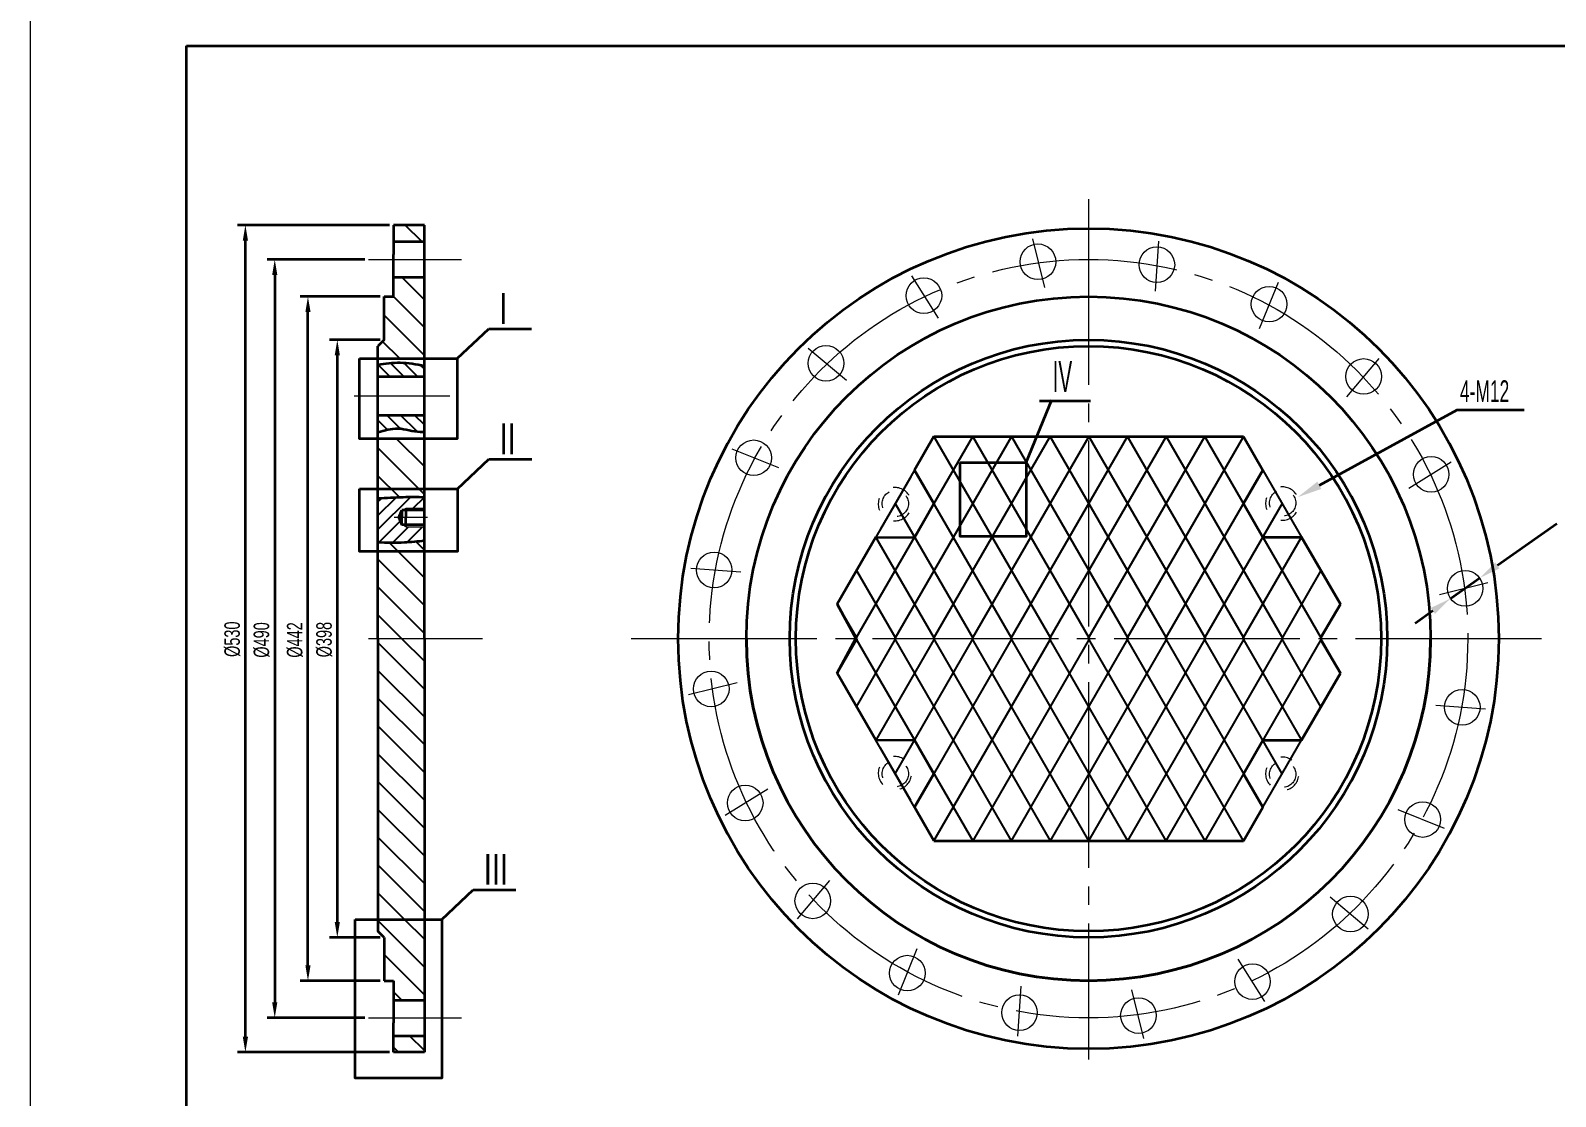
# Model space of a CAD drawing. Header units: millimetres. Extents: x 972 to 2699, y 36 to 635.
# Drawn here: x 1858 to 2104.2, y 163.4 to 335.6 of the extents above; entities that cross this region are included whole.
import ezdxf

# ---------------------------------------------------------------- set-up
doc = ezdxf.new("R2010")
doc.units = ezdxf.units.MM
doc.header["$PDMODE"] = 66
doc.header["$PDSIZE"] = -5
for name, pattern in [('EB_DASH', [6, 3, -3]), ('EB_DASHDOT', [39, 30, -3, 3, -3]), ('EB_DASHDOTDOT', [45, 30, -3, 3, -3, 3, -3])]:
    doc.linetypes.add(name, pattern=pattern)
doc.layers.get('DEFPOINTS').update_dxf_attribs({"color": 2, "lineweight": 0})
for name, color, linetype, lineweight in [('2', 1, 'Continuous', 35), ('6', 6, 'EB_DASHDOTDOT', 0), ('CAXA0', 7, 'Continuous', 70), ('CW', 1, 'Continuous', 0), ('JD$0$主体层', 1, 'Continuous', 35), ('X', 2, 'Continuous', 0), ('XX', 2, 'EB_DASH', 0), ('ZX', 2, 'EB_DASHDOT', 0), ('中心线层', 2, 'EB_DASHDOT', 0), ('主体层', 1, 'Continuous', 35), ('图块层', 2, 'Continuous', 0), ('尺寸层', 2, 'Continuous', 35)]:
    doc.layers.add(name, color=color, linetype=linetype, lineweight=lineweight)
doc.styles.add('HZ', font='ACADTXT.SHX', dxfattribs={"width": 0.6, "bigfont": 'gbcbig.shx'})
doc.styles.get("Standard").update_dxf_attribs({"font": 'ACADTXT.SHX', "width": 0.7, "bigfont": 'gbcbig.shx'})
doc.styles.add('UserTxtStyle4', font='ACADTXT.SHX', dxfattribs={"width": 0.5, "bigfont": 'gbcbig.shx'})
doc.dimstyles.new('UserStyle2', dxfattribs={"dimtxt": 2.5, "dimasz": 2.5, "dimexe": 1.25, "dimexo": 0.625, "dimtad": 1, "dimdec": 4, "dimdsep": 46, "dimtxsty": 'Standard', "dimcen": 0, "dimdle": 5, "dimadec": 0, "dimazin": 0, "dimtfac": 1, "dimtdec": 4, "dimtmove": 0, "dimatfit": 3, "dimfxl": 0, "dimtolj": 1, "dimtzin": 0, "dimarcsym": 0})

# ---------------------------------------------------------------- blocks, each defined once
blk = doc.blocks.new('*D31')
at = {"layer": '尺寸层', "linetype": 'Continuous', "lineweight": 35}
for points in [[(1892.66, 304.14), (1893.08, 301.64), (1892.24, 301.64)], [(1892.66, 170.54), (1893.08, 173.04), (1892.24, 173.04)]]:
    blk.add_hatch(color=0, dxfattribs=at).paths.add_polyline_path(points, flags=0)
at = {"layer": '尺寸层', "color": 0, "linetype": 'Continuous', "lineweight": 35}
for p, q in [((1915.94, 304.14), (1891.41, 304.14)), ((1892.66, 173.04), (1892.66, 301.64)), ((1915.94, 170.54), (1891.41, 170.54))]:
    blk.add_line(p, q, dxfattribs=at)
at = {"layer": '尺寸层', "color": 0, "linetype": 'Continuous', "lineweight": 35, "insert": (1889.26, 234.39), "char_height": 2.5, "attachment_point": 1, "rotation": 90}
blk.add_mtext('%%c530', dxfattribs=at)
blk = doc.blocks.new('*D32')
at = {"layer": '尺寸层', "linetype": 'Continuous', "lineweight": 35}
for points in [[(1897.4, 298.59), (1897.81, 296.09), (1896.98, 296.09)], [(1897.4, 176.09), (1897.81, 178.59), (1896.98, 178.59)]]:
    blk.add_hatch(color=0, dxfattribs=at).paths.add_polyline_path(points, flags=0)
at = {"layer": '尺寸层', "color": 0, "linetype": 'Continuous', "lineweight": 35}
for p, q in [((1911.94, 298.59), (1896.15, 298.59)), ((1897.4, 296.09), (1897.4, 178.59)), ((1911.94, 176.09), (1896.15, 176.09))]:
    blk.add_line(p, q, dxfattribs=at)
at = {"layer": '尺寸层', "color": 0, "linetype": 'Continuous', "lineweight": 35, "insert": (1893.99, 234.27), "char_height": 2.5, "attachment_point": 1, "rotation": 90}
blk.add_mtext('%%c490', dxfattribs=at)
blk = doc.blocks.new('*D33')
at = {"layer": '尺寸层', "linetype": 'Continuous', "lineweight": 35}
for points in [[(1902.76, 292.59), (1903.18, 290.09), (1902.35, 290.09)], [(1902.76, 182.09), (1903.18, 184.59), (1902.35, 184.59)]]:
    blk.add_hatch(color=0, dxfattribs=at).paths.add_polyline_path(points, flags=0)
at = {"layer": '尺寸层', "color": 0, "linetype": 'Continuous', "lineweight": 35}
for p, q in [((1914.44, 292.59), (1901.51, 292.59)), ((1902.76, 184.59), (1902.76, 290.09)), ((1914.44, 182.09), (1901.51, 182.09))]:
    blk.add_line(p, q, dxfattribs=at)
at = {"layer": '尺寸层', "color": 0, "linetype": 'Continuous', "lineweight": 35, "insert": (1899.36, 234.27), "char_height": 2.5, "attachment_point": 1, "rotation": 90}
blk.add_mtext('%%c442', dxfattribs=at)
blk = doc.blocks.new('*D34')
at = {"layer": '尺寸层', "linetype": 'Continuous', "lineweight": 35}
for points in [[(1907.5, 285.59), (1907.92, 283.09), (1907.08, 283.09)], [(1907.5, 189.09), (1907.92, 191.59), (1907.08, 191.59)]]:
    blk.add_hatch(color=0, dxfattribs=at).paths.add_polyline_path(points, flags=0)
at = {"layer": '尺寸层', "color": 0, "linetype": 'Continuous', "lineweight": 35}
for p, q in [((1914.44, 285.59), (1906.25, 285.59)), ((1907.5, 283.09), (1907.5, 191.59)), ((1914.44, 189.09), (1906.25, 189.09))]:
    blk.add_line(p, q, dxfattribs=at)
at = {"layer": '尺寸层', "color": 0, "linetype": 'Continuous', "lineweight": 35, "insert": (1904.1, 234.33), "char_height": 2.5, "attachment_point": 1, "rotation": 90}
blk.add_mtext('%%c398', dxfattribs=at)
blk = doc.blocks.new('CAXBLOCK11')
at = {"layer": 'CAXA0', "color": 0, "linetype": 'Continuous', "lineweight": 25}
for p, q in [((1915.97, 279.7), (1914.09, 281.59)), ((1918.22, 279.7), (1916.13, 281.78)), ((1920.46, 279.7), (1918.32, 281.85)), ((1921.56, 280.85), (1920.88, 281.53)), ((1917.7, 271.23), (1915.49, 273.45)), ((1920.36, 270.83), (1917.73, 273.45)), ((1921.56, 271.87), (1919.98, 273.45)), ((1915.61, 271.08), (1914.06, 272.63))]:
    blk.add_line(p, q, dxfattribs=at)
blk = doc.blocks.new('CAXBLOCK12')
at = {"layer": 'CAXA0', "color": 0, "linetype": 'Continuous', "lineweight": 25}
for p, q in [((1921.14, 301.47), (1918.47, 304.14)), ((1916.65, 301.47), (1916.56, 301.56)), ((1921.56, 292.07), (1917.91, 295.72)), ((1921.56, 287.58), (1916.55, 292.59)), ((1921.56, 283.09), (1915.06, 289.59)), ((1917.58, 282.59), (1914.82, 285.35)), ((1921.56, 265.13), (1917.07, 269.63)), ((1921.56, 269.62), (1921.56, 269.63)), ((1921.56, 260.64), (1914.06, 268.14)), ((1917.52, 260.19), (1914.06, 263.65)), ((1921.56, 247.17), (1915.87, 252.87)), ((1921.56, 251.66), (1920.2, 253.03)), ((1921.56, 242.68), (1914.06, 250.18)), ((1921.56, 238.19), (1914.06, 245.69)), ((1917.92, 237.34), (1914.06, 241.2)), ((1921.56, 229.21), (1914.06, 236.71)), ((1921.56, 233.7), (1917.92, 237.34)), ((1921.56, 224.72), (1914.06, 232.22)), ((1921.56, 220.23), (1914.06, 227.73)), ((1921.56, 215.74), (1914.06, 223.24)), ((1921.56, 211.25), (1914.06, 218.75)), ((1921.56, 206.76), (1914.06, 214.26)), ((1921.56, 202.27), (1914.06, 209.77)), ((1921.56, 197.78), (1914.06, 205.28)), ((1921.56, 193.29), (1914.06, 200.79)), ((1918.35, 192.01), (1914.06, 196.3)), ((1921.56, 184.31), (1914.06, 191.81)), ((1921.56, 188.8), (1918.35, 192.01)), ((1921.56, 179.82), (1915.06, 186.32)), ((1917.92, 178.97), (1916.56, 180.33)), ((1921.56, 170.84), (1919.18, 173.22)), ((1917.37, 170.54), (1916.56, 171.35))]:
    blk.add_line(p, q, dxfattribs=at)
blk = doc.blocks.new('CAXBLOCK13')
at = {"layer": 'CAXA0', "color": 0, "linetype": 'Continuous', "lineweight": 25}
for p, q in [((1914.06, 254.96), (1919.32, 260.22)), ((1914.06, 257.21), (1917.02, 260.16)), ((1914.06, 259.45), (1914.67, 260.05)), ((1919.75, 258.41), (1921.56, 260.21)), ((1914.21, 252.87), (1917.67, 256.33)), ((1916.46, 252.87), (1918.99, 255.4)), ((1918.74, 252.9), (1921.24, 255.4)), ((1921.19, 253.11), (1921.56, 253.48))]:
    blk.add_line(p, q, dxfattribs=at)
blk = doc.blocks.new('*D151')
at = {"layer": '尺寸层', "linetype": 'Continuous', "lineweight": 35}
for points in [[(1892.66, 304.14), (1893.08, 301.64), (1892.24, 301.64)], [(1892.66, 170.54), (1893.08, 173.04), (1892.24, 173.04)]]:
    blk.add_hatch(color=0, dxfattribs=at).paths.add_polyline_path(points, flags=0)
at = {"layer": '尺寸层', "color": 0, "linetype": 'Continuous', "lineweight": 35}
for p, q in [((1915.94, 304.14), (1891.41, 304.14)), ((1892.66, 173.04), (1892.66, 301.64)), ((1915.94, 170.54), (1891.41, 170.54))]:
    blk.add_line(p, q, dxfattribs=at)
at = {"layer": '尺寸层', "color": 0, "linetype": 'Continuous', "lineweight": 35, "insert": (1889.26, 234.39), "char_height": 2.5, "attachment_point": 1, "rotation": 90}
blk.add_mtext('%%c530', dxfattribs=at)
blk = doc.blocks.new('*D152')
at = {"layer": '尺寸层', "linetype": 'Continuous', "lineweight": 35}
for points in [[(1897.4, 298.59), (1897.81, 296.09), (1896.98, 296.09)], [(1897.4, 176.09), (1897.81, 178.59), (1896.98, 178.59)]]:
    blk.add_hatch(color=0, dxfattribs=at).paths.add_polyline_path(points, flags=0)
at = {"layer": '尺寸层', "color": 0, "linetype": 'Continuous', "lineweight": 35}
for p, q in [((1911.94, 298.59), (1896.15, 298.59)), ((1897.4, 296.09), (1897.4, 178.59)), ((1911.94, 176.09), (1896.15, 176.09))]:
    blk.add_line(p, q, dxfattribs=at)
at = {"layer": '尺寸层', "color": 0, "linetype": 'Continuous', "lineweight": 35, "insert": (1893.99, 234.27), "char_height": 2.5, "attachment_point": 1, "rotation": 90}
blk.add_mtext('%%c490', dxfattribs=at)
blk = doc.blocks.new('*D153')
at = {"layer": '尺寸层', "linetype": 'Continuous', "lineweight": 35}
for points in [[(1902.76, 292.59), (1903.18, 290.09), (1902.35, 290.09)], [(1902.76, 182.09), (1903.18, 184.59), (1902.35, 184.59)]]:
    blk.add_hatch(color=0, dxfattribs=at).paths.add_polyline_path(points, flags=0)
at = {"layer": '尺寸层', "color": 0, "linetype": 'Continuous', "lineweight": 35}
for p, q in [((1914.44, 292.59), (1901.51, 292.59)), ((1902.76, 184.59), (1902.76, 290.09)), ((1914.44, 182.09), (1901.51, 182.09))]:
    blk.add_line(p, q, dxfattribs=at)
at = {"layer": '尺寸层', "color": 0, "linetype": 'Continuous', "lineweight": 35, "insert": (1899.36, 234.27), "char_height": 2.5, "attachment_point": 1, "rotation": 90}
blk.add_mtext('%%c442', dxfattribs=at)
blk = doc.blocks.new('*D154')
at = {"layer": '尺寸层', "linetype": 'Continuous', "lineweight": 35}
for points in [[(1907.5, 285.59), (1907.92, 283.09), (1907.08, 283.09)], [(1907.5, 189.09), (1907.92, 191.59), (1907.08, 191.59)]]:
    blk.add_hatch(color=0, dxfattribs=at).paths.add_polyline_path(points, flags=0)
at = {"layer": '尺寸层', "color": 0, "linetype": 'Continuous', "lineweight": 35}
for p, q in [((1914.44, 285.59), (1906.25, 285.59)), ((1907.5, 283.09), (1907.5, 191.59)), ((1914.44, 189.09), (1906.25, 189.09))]:
    blk.add_line(p, q, dxfattribs=at)
at = {"layer": '尺寸层', "color": 0, "linetype": 'Continuous', "lineweight": 35, "insert": (1904.1, 234.33), "char_height": 2.5, "attachment_point": 1, "rotation": 90}
blk.add_mtext('%%c398', dxfattribs=at)
blk = doc.blocks.new('CAXBLOCK56')
at = {"layer": 'CAXA0', "color": 0, "linetype": 'Continuous', "lineweight": 25}
for p, q in [((1915.97, 279.7), (1914.09, 281.59)), ((1918.22, 279.7), (1916.13, 281.78)), ((1920.46, 279.7), (1918.32, 281.85)), ((1921.56, 280.85), (1920.88, 281.53)), ((1917.7, 271.23), (1915.49, 273.45)), ((1920.36, 270.83), (1917.73, 273.45)), ((1921.56, 271.87), (1919.98, 273.45)), ((1915.61, 271.08), (1914.06, 272.63))]:
    blk.add_line(p, q, dxfattribs=at)
blk = doc.blocks.new('CAXBLOCK57')
at = {"layer": 'CAXA0', "color": 0, "linetype": 'Continuous', "lineweight": 25}
for p, q in [((1921.14, 301.47), (1918.47, 304.14)), ((1916.65, 301.47), (1916.56, 301.56)), ((1921.56, 292.07), (1917.91, 295.72)), ((1921.56, 287.58), (1916.55, 292.59)), ((1921.56, 283.09), (1915.06, 289.59)), ((1917.58, 282.59), (1914.82, 285.35)), ((1921.56, 265.13), (1917.07, 269.63)), ((1921.56, 269.62), (1921.56, 269.63)), ((1921.56, 260.64), (1914.06, 268.14)), ((1917.52, 260.19), (1914.06, 263.65)), ((1921.56, 247.17), (1915.87, 252.87)), ((1921.56, 251.66), (1920.2, 253.03)), ((1921.56, 242.68), (1914.06, 250.18)), ((1921.56, 238.19), (1914.06, 245.69)), ((1917.92, 237.34), (1914.06, 241.2)), ((1921.56, 229.21), (1914.06, 236.71)), ((1921.56, 233.7), (1917.92, 237.34)), ((1921.56, 224.72), (1914.06, 232.22)), ((1921.56, 220.23), (1914.06, 227.73)), ((1921.56, 215.74), (1914.06, 223.24)), ((1921.56, 211.25), (1914.06, 218.75)), ((1921.56, 206.76), (1914.06, 214.26)), ((1921.56, 202.27), (1914.06, 209.77)), ((1921.56, 197.78), (1914.06, 205.28)), ((1921.56, 193.29), (1914.06, 200.79)), ((1918.35, 192.01), (1914.06, 196.3)), ((1921.56, 184.31), (1914.06, 191.81)), ((1921.56, 188.8), (1918.35, 192.01)), ((1921.56, 179.82), (1915.06, 186.32)), ((1917.92, 178.97), (1916.56, 180.33)), ((1921.56, 170.84), (1919.18, 173.22)), ((1917.37, 170.54), (1916.56, 171.35))]:
    blk.add_line(p, q, dxfattribs=at)
blk = doc.blocks.new('CAXBLOCK58')
at = {"layer": 'CAXA0', "color": 0, "linetype": 'Continuous', "lineweight": 25}
for p, q in [((1914.06, 254.96), (1919.32, 260.22)), ((1914.06, 257.21), (1917.02, 260.16)), ((1914.06, 259.45), (1914.67, 260.05)), ((1919.75, 258.41), (1921.56, 260.21)), ((1914.21, 252.87), (1917.67, 256.33)), ((1916.46, 252.87), (1918.99, 255.4)), ((1918.74, 252.9), (1921.24, 255.4)), ((1921.19, 253.11), (1921.56, 253.48))]:
    blk.add_line(p, q, dxfattribs=at)

msp = doc.modelspace()

# ---------------------------------------------------------------- hatches: boundary and pattern name
at = {"layer": '尺寸层', "linetype": 'Continuous', "lineweight": 35}
for points in [[(2065.7714, 262.6996), (2062.58383, 260.19284), (2066.4121, 261.5303)], [(2065.7714, 262.6996), (2062.58383, 260.19284), (2066.4121, 261.5303)], [(2091.97844, 247.14107), (2095.17741, 248.67628), (2094.50658, 249.6308)], [(2091.97844, 247.14107), (2095.17741, 248.67628), (2094.50658, 249.6308)], [(2087.27402, 243.83487), (2084.74587, 241.34514), (2084.07505, 242.29966)], [(2087.27402, 243.83487), (2084.74587, 241.34514), (2084.07505, 242.29966)]]:
    msp.add_hatch(color=256, dxfattribs=at).paths.add_polyline_path(points, flags=0)

# ---------------------------------------------------------------- linework, layer by layer
at = {"layer": '2', "linetype": 'Continuous', "lineweight": 35}
msp.add_line((1883.1247, 46.06544), (1883.1247, 333.06544), dxfattribs=at)
msp.add_line((1883.1247, 46.06544), (1883.1247, 333.06544), dxfattribs=at)
at = {"layer": '6', "linetype": 'ByBlock', "lineweight": -2}
for p, q in [((1991.26031, 237.34341), (2010.10425, 269.98951)), ((1991.26031, 237.34341), (2010.10425, 269.98951)), ((2003.85479, 269.98952), (1994.47968, 253.75083)), ((2003.85479, 269.98952), (1994.47968, 253.75083)), ((2016.35371, 269.98951), (1997.50977, 237.34341)), ((2016.35371, 269.98951), (1997.50977, 237.34341)), ((2003.85479, 269.98952), (2000.73006, 264.57609)), ((2003.85479, 269.98952), (2000.73006, 264.57609)), ((2003.75923, 237.34341), (2022.60317, 269.98951)), ((2003.75923, 237.34341), (2022.60317, 269.98951)), ((2003.85479, 269.98952), (2022.69873, 237.34341)), ((2003.85479, 269.98952), (2022.69873, 237.34341)), ((2028.85263, 269.98951), (2010.0087, 237.34341)), ((2028.85263, 269.98951), (2010.0087, 237.34341)), ((2028.94819, 237.34341), (2010.10425, 269.98951)), ((2028.94819, 237.34341), (2010.10425, 269.98951)), ((2016.25815, 237.34341), (2035.10208, 269.98951)), ((2016.25815, 237.34341), (2035.10208, 269.98951)), ((2016.35371, 269.98951), (2035.19765, 237.34341)), ((2016.35371, 269.98951), (2035.19765, 237.34341)), ((2041.35155, 269.98951), (2022.50761, 237.34341)), ((2041.35155, 269.98951), (2022.50761, 237.34341)), ((2041.44711, 237.34341), (2022.60316, 269.98951)), ((2041.44711, 237.34341), (2022.60316, 269.98951)), ((2028.75708, 237.34341), (2047.60102, 269.98951)), ((2028.75708, 237.34341), (2047.60102, 269.98951)), ((2028.85263, 269.98951), (2047.69656, 237.34341)), ((2028.85263, 269.98951), (2047.69656, 237.34341)), ((2053.85046, 269.98951), (2035.00653, 237.34341)), ((2053.85046, 269.98951), (2035.00653, 237.34341)), ((2053.94603, 237.34341), (2035.1021, 269.98951)), ((2053.94603, 237.34341), (2035.1021, 269.98951)), ((2041.35155, 269.98951), (2060.19549, 237.34341)), ((2041.35155, 269.98951), (2060.19549, 237.34341)), ((2066.44495, 237.34341), (2047.60102, 269.98951)), ((2066.44495, 237.34341), (2047.60102, 269.98951)), ((2053.85046, 269.98951), (2056.97505, 264.57634)), ((2053.85046, 269.98951), (2056.97505, 264.57634)), ((2016.44926, 237.34341), (2000.72975, 264.57662)), ((2016.44926, 237.34341), (2000.72975, 264.57662)), ((2041.25599, 237.34341), (2056.97551, 264.57661)), ((2041.25599, 237.34341), (2056.97551, 264.57661)), ((2056.97551, 264.57661), (2063.22558, 253.75082)), ((2056.97551, 264.57661), (2063.22558, 253.75082)), ((2000.10409, 263.49163), (1995.21886, 255.02824)), ((2000.10409, 263.49163), (1995.21886, 255.02824)), ((1997.60472, 259.16373), (2010.19981, 237.34341)), ((1997.60472, 259.16373), (2010.19981, 237.34341)), ((2060.10054, 259.16372), (2047.50545, 237.34341)), ((2060.10054, 259.16372), (2047.50545, 237.34341)), ((1994.4806, 253.74924), (1988.22912, 242.91888)), ((1994.4806, 253.74924), (1988.22912, 242.91888)), ((2003.95035, 237.34341), (1994.47968, 253.75083)), ((2003.95035, 237.34341), (1994.47968, 253.75083)), ((2053.75492, 237.34341), (2063.22558, 253.75082)), ((2053.75492, 237.34341), (2063.22558, 253.75082)), ((2063.2242, 253.75002), (2069.4761, 242.91895)), ((2063.2242, 253.75002), (2069.4761, 242.91895)), ((1991.35464, 248.33793), (1997.70088, 237.34341)), ((1991.35464, 248.33793), (1997.70088, 237.34341)), ((2066.35062, 248.33792), (2060.00438, 237.34341)), ((2066.35062, 248.33792), (2060.00438, 237.34341)), ((1991.45143, 237.34341), (1988.22961, 242.92503)), ((1991.45143, 237.34341), (1988.22961, 242.92503)), ((2066.25383, 237.34341), (2069.47565, 242.92503)), ((2066.25383, 237.34341), (2069.47565, 242.92503)), ((1991.45143, 237.34341), (1988.22961, 231.76179)), ((1991.45143, 237.34341), (1988.22961, 231.76179)), ((1991.26031, 237.34341), (2010.10425, 204.69731)), ((1991.26031, 237.34341), (2010.10425, 204.69731)), ((1991.35464, 226.34889), (1997.70088, 237.34341)), ((1991.35464, 226.34889), (1997.70088, 237.34341)), ((2003.95035, 237.34341), (1994.47968, 220.93599)), ((2003.95035, 237.34341), (1994.47968, 220.93599)), ((2016.35371, 204.69731), (1997.50977, 237.34341)), ((2016.35371, 204.69731), (1997.50977, 237.34341)), ((1997.60472, 215.5231), (2010.19981, 237.34341)), ((1997.60472, 215.5231), (2010.19981, 237.34341)), ((2016.44926, 237.34341), (2000.72975, 210.1102)), ((2016.44926, 237.34341), (2000.72975, 210.1102)), ((2003.75923, 237.34341), (2022.60317, 204.69731)), ((2003.75923, 237.34341), (2022.60317, 204.69731)), ((2003.85479, 204.69731), (2022.69873, 237.34341)), ((2003.85479, 204.69731), (2022.69873, 237.34341)), ((2028.85263, 204.69731), (2010.0087, 237.34341)), ((2028.85263, 204.69731), (2010.0087, 237.34341)), ((2028.94819, 237.34341), (2010.10425, 204.69731)), ((2028.94819, 237.34341), (2010.10425, 204.69731)), ((2016.25815, 237.34341), (2035.10208, 204.69731)), ((2016.25815, 237.34341), (2035.10208, 204.69731)), ((2016.35371, 204.69731), (2035.19765, 237.34341)), ((2016.35371, 204.69731), (2035.19765, 237.34341)), ((2041.35155, 204.69731), (2022.50761, 237.34341)), ((2041.35155, 204.69731), (2022.50761, 237.34341)), ((2041.44711, 237.34341), (2022.60316, 204.69731)), ((2041.44711, 237.34341), (2022.60316, 204.69731)), ((2028.75708, 237.34341), (2047.60102, 204.69731)), ((2028.75708, 237.34341), (2047.60102, 204.69731)), ((2028.85263, 204.69731), (2047.69656, 237.34341)), ((2028.85263, 204.69731), (2047.69656, 237.34341)), ((2053.85046, 204.69731), (2035.00653, 237.34341)), ((2053.85046, 204.69731), (2035.00653, 237.34341)), ((2053.94603, 237.34341), (2035.1021, 204.69731)), ((2053.94603, 237.34341), (2035.1021, 204.69731)), ((2041.25599, 237.34341), (2056.97551, 210.11021)), ((2041.25599, 237.34341), (2056.97551, 210.11021)), ((2041.35155, 204.69731), (2060.19549, 237.34341)), ((2041.35155, 204.69731), (2060.19549, 237.34341)), ((2060.10054, 215.5231), (2047.50545, 237.34341)), ((2060.10054, 215.5231), (2047.50545, 237.34341)), ((2066.44495, 237.34341), (2047.60102, 204.69731)), ((2066.44495, 237.34341), (2047.60102, 204.69731)), ((2053.75492, 237.34341), (2063.22558, 220.936)), ((2053.75492, 237.34341), (2063.22558, 220.936)), ((2066.35062, 226.3489), (2060.00438, 237.34341)), ((2066.35062, 226.3489), (2060.00438, 237.34341)), ((2066.25383, 237.34341), (2069.47565, 231.76179)), ((2066.25383, 237.34341), (2069.47565, 231.76179)), ((1994.4806, 220.93758), (1988.22912, 231.76795)), ((1994.4806, 220.93758), (1988.22912, 231.76795)), ((2063.2242, 220.9368), (2069.4761, 231.76787)), ((2063.2242, 220.9368), (2069.4761, 231.76787)), ((2003.85479, 204.69731), (1994.47968, 220.93599)), ((2003.85479, 204.69731), (1994.47968, 220.93599)), ((2000.10409, 211.19519), (1995.21886, 219.65858)), ((2000.10409, 211.19519), (1995.21886, 219.65858)), ((2056.97551, 210.11021), (2063.22558, 220.936)), ((2056.97551, 210.11021), (2063.22558, 220.936)), ((2003.85479, 204.69731), (2000.73006, 210.11073)), ((2003.85479, 204.69731), (2000.73006, 210.11073)), ((2053.85046, 204.69731), (2056.97505, 210.11048)), ((2053.85046, 204.69731), (2056.97505, 210.11048))]:
    msp.add_line(p, q, dxfattribs=at)
at = {"layer": 'CW', "linetype": 'Continuous', "lineweight": 0}
for centre in [(2020.63948, 298.21614), (2020.63948, 298.21614), (2039.84749, 297.74529), (2039.84749, 297.74529), (2002.22608, 292.72834), (2002.22608, 292.72834), (2057.9699, 291.36189), (2057.9699, 291.36189), (1986.40971, 281.81908), (1986.40971, 281.81908), (2073.23275, 279.69078), (2073.23275, 279.69078), (1974.7386, 266.55623), (1974.7386, 266.55623), (2084.14201, 263.87441), (2084.14201, 263.87441), (1968.3552, 248.43383), (1968.3552, 248.43383), (2089.6298, 245.46101), (2089.6298, 245.46101), (1967.88435, 229.22582), (1967.88435, 229.22582), (2089.15896, 226.25299), (2089.15896, 226.25299), (1973.37215, 210.81241), (1973.37215, 210.81241), (2082.77555, 208.13059), (2082.77555, 208.13059), (1984.28141, 194.99605), (1984.28141, 194.99605), (2071.10444, 192.86774), (2071.10444, 192.86774), (1999.54426, 183.32494), (1999.54426, 183.32494), (2055.28808, 181.95848), (2055.28808, 181.95848), (2017.66666, 176.94153), (2017.66666, 176.94153), (2036.87467, 176.47068), (2036.87467, 176.47068)]:
    msp.add_circle(centre, 2.875, dxfattribs=at)
at = {"layer": 'DEFPOINTS', "color": 0, "linetype": 'ByBlock', "lineweight": -2}
for p in [(1973.78157, 242.34341), (1973.78157, 242.34341), (1971.80487, 237.34341), (1971.80487, 237.34341), (1971.80487, 237.34341), (1971.80487, 237.34341), (1973.78157, 232.34341), (1973.78157, 232.34341)]:
    msp.add_point(p, dxfattribs=at)
at = {"layer": 'JD$0$主体层', "linetype": 'Continuous', "lineweight": 35}
for p, q in [((1883.1247, 333.06544), (2093.20655, 333.06545)), ((1883.1247, 333.06544), (2093.20655, 333.06545)), ((2093.20655, 333.06545), (2273.45655, 333.06545)), ((2093.20655, 333.06545), (2273.45655, 333.06545))]:
    msp.add_line(p, q, dxfattribs=at)
at = {"layer": 'X', "linetype": 'Continuous', "lineweight": 0}
for p, q in [((1918.54759, 258.40541), (1921.56231, 258.40541)), ((1918.54759, 258.40541), (1921.56231, 258.40541)), ((1918.54759, 255.39869), (1921.56231, 255.39869)), ((1918.54759, 255.39869), (1921.56231, 255.39869))]:
    msp.add_line(p, q, dxfattribs=at)
at = {"layer": 'XX', "linetype": 'EB_DASH', "lineweight": 0}
for centre in [(1997.59843, 259.15542), (1997.59843, 259.15542), (2060.14784, 259.25147), (2060.14784, 259.25147), (1997.59843, 215.5314), (1997.59843, 215.5314), (2060.14784, 215.43535), (2060.14784, 215.43535)]:
    msp.add_circle(centre, 2.125, dxfattribs=at)
for centre, start, end in [((1997.55113, 259.06768), 264.646059, 200.7704941), ((1997.55113, 259.06768), 264.646059, 200.7704941), ((2060.10054, 259.16372), 264.646059, 200.7704941), ((2060.10054, 259.16372), 264.646059, 200.7704941), ((1997.55113, 215.61914), 159.2295059, 95.353941), ((1997.55113, 215.61914), 159.2295059, 95.353941), ((2060.10054, 215.5231), 159.2295059, 95.353941), ((2060.10054, 215.5231), 159.2295059, 95.353941)]:
    msp.add_arc(centre, 2.68809, start, end, dxfattribs=at)
at = {"layer": 'ZX', "linetype": 'EB_DASHDOT', "lineweight": 0}
msp.add_circle((2028.80487, 237.34341), 61.25, dxfattribs=at)
msp.add_circle((2028.80487, 237.34341), 61.25, dxfattribs=at)
at = {"layer": '中心线层', "linetype": 'EB_DASHDOT', "lineweight": 0}
for p, q in [((2028.80487, 308.33362), (2028.80487, 169.37119)), ((2028.80487, 308.33362), (2028.80487, 169.37119)), ((2019.74576, 301.89702), (2021.6929, 294.0535)), ((2019.74576, 301.89702), (2021.6929, 294.0535)), ((2040.13497, 301.52219), (2039.56302, 293.46086)), ((2040.13497, 301.52219), (2039.56302, 293.46086)), ((1912.5635, 298.59341), (1927.56966, 298.59341)), ((1912.5635, 298.59341), (1927.56966, 298.59341)), ((2000.23864, 295.95289), (2004.51426, 289.09496)), ((2000.23864, 295.95289), (2004.51426, 289.09496)), ((2059.41043, 294.8651), (2056.37539, 287.37506)), ((2059.41043, 294.8651), (2056.37539, 287.37506)), ((1983.52311, 284.27166), (1989.70868, 279.07062)), ((1983.52311, 284.27166), (1989.70868, 279.07062)), ((2075.68533, 282.57738), (2070.48428, 276.39181)), ((2075.68533, 282.57738), (2070.48428, 276.39181)), ((1910.22971, 276.57625), (1925.68458, 276.57625)), ((1910.22971, 276.57625), (1925.68458, 276.57625)), ((1971.23539, 267.99676), (1978.72543, 264.96173)), ((1971.23539, 267.99676), (1978.72543, 264.96173)), ((2087.36656, 265.86184), (2080.50863, 261.58623)), ((2087.36656, 265.86184), (2080.50863, 261.58623)), ((1922.06971, 256.91257), (1916.66596, 256.91257)), ((1922.06971, 256.91257), (1916.66596, 256.91257)), ((1964.5783, 248.7213), (1972.63962, 248.14936)), ((1964.5783, 248.7213), (1972.63962, 248.14936)), ((2093.31069, 246.35473), (2085.46717, 244.40759)), ((2093.31069, 246.35473), (2085.46717, 244.40759)), ((1912.5635, 237.34341), (1930.95953, 237.34341)), ((1912.5635, 237.34341), (1930.95953, 237.34341)), ((1954.93849, 237.34341), (2102.57566, 237.34341)), ((1954.93849, 237.34341), (2102.57566, 237.34341)), ((1964.20347, 228.3321), (1972.04698, 230.27923)), ((1964.20347, 228.3321), (1972.04698, 230.27923)), ((2092.93586, 225.96552), (2084.87453, 226.53746)), ((2092.93586, 225.96552), (2084.87453, 226.53746)), ((1970.14759, 208.82498), (1977.00552, 213.10059)), ((1970.14759, 208.82498), (1977.00552, 213.10059)), ((2086.27876, 206.69006), (2078.78872, 209.7251)), ((2086.27876, 206.69006), (2078.78872, 209.7251)), ((1981.82883, 192.10944), (1987.02987, 198.29501)), ((1981.82883, 192.10944), (1987.02987, 198.29501)), ((2073.99104, 190.41516), (2067.80547, 195.6162)), ((2073.99104, 190.41516), (2067.80547, 195.6162)), ((1998.10372, 179.82173), (2001.13876, 187.31176)), ((1998.10372, 179.82173), (2001.13876, 187.31176)), ((2057.27551, 178.73393), (2052.99989, 185.59186)), ((2057.27551, 178.73393), (2052.99989, 185.59186)), ((2017.37918, 173.16463), (2017.95113, 181.22596)), ((2017.37918, 173.16463), (2017.95113, 181.22596)), ((2037.76839, 172.7898), (2035.82126, 180.63332)), ((2037.76839, 172.7898), (2035.82126, 180.63332)), ((1912.5635, 176.09341), (1927.56966, 176.09341)), ((1912.5635, 176.09341), (1927.56966, 176.09341))]:
    msp.add_line(p, q, dxfattribs=at)
at = {"layer": '主体层', "linetype": 'Continuous', "lineweight": 35}
for p, q in [((1916.56231, 304.14341), (1916.56231, 299.39258)), ((1921.56231, 304.14341), (1916.56231, 304.14341)), ((1916.56231, 304.14341), (1916.56231, 299.39258)), ((1921.56231, 304.14341), (1916.56231, 304.14341)), ((1921.56231, 237.34341), (1921.56231, 304.14341)), ((1921.56231, 237.34341), (1921.56231, 304.14341)), ((1916.56231, 301.46841), (1921.56231, 301.46841)), ((1916.56231, 301.46841), (1921.56231, 301.46841)), ((1916.56231, 292.59341), (1916.56231, 299.39258)), ((1916.56231, 292.59341), (1916.56231, 299.39258)), ((1916.56231, 295.71841), (1921.56231, 295.71841)), ((1916.56231, 295.71841), (1921.56231, 295.71841)), ((1915.06231, 285.59341), (1915.06231, 292.59341)), ((1915.06231, 292.59341), (1916.56231, 292.59341)), ((1915.06231, 285.59341), (1915.06231, 292.59341)), ((1915.06231, 292.59341), (1916.56231, 292.59341)), ((1915.06231, 285.59341), (1914.06231, 284.59341)), ((1915.06231, 285.59341), (1914.06231, 284.59341)), ((1914.06231, 237.34341), (1914.06231, 284.59341)), ((1914.06231, 237.34341), (1914.06231, 284.59341)), ((1914.06231, 279.70125), (1921.56231, 279.70125)), ((1914.06231, 279.70125), (1921.56231, 279.70125)), ((1914.06231, 273.45125), (1921.56231, 273.45125)), ((1914.06231, 273.45125), (1921.56231, 273.45125)), ((2003.85479, 269.98952), (2000.7296, 264.57636)), ((2003.85479, 269.98952), (2000.7296, 264.57636)), ((2003.85479, 269.98952), (2053.85046, 269.98951)), ((2003.85479, 269.98952), (2053.85046, 269.98951)), ((2053.85046, 269.98951), (2056.97551, 264.57661)), ((2053.85046, 269.98951), (2056.97551, 264.57661)), ((2003.85479, 259.16266), (2000.73006, 264.57609)), ((2003.85479, 259.16266), (2000.73006, 264.57609)), ((2056.97551, 264.57661), (2053.85047, 259.16266)), ((2056.97551, 264.57661), (2053.85047, 259.16266)), ((2000.68228, 253.66646), (2003.85479, 259.16266)), ((2000.68228, 253.66646), (2003.85479, 259.16266)), ((2053.85047, 259.16266), (2056.9752, 253.74924)), ((2053.85047, 259.16266), (2056.9752, 253.74924)), ((1917.44234, 256.91257), (1917.91682, 258.07573)), ((1917.44234, 256.91257), (1917.91682, 258.07573)), ((1917.44234, 256.89471), (1917.91682, 255.73155)), ((1917.44234, 256.89471), (1917.91682, 255.73155)), ((1921.56231, 258.07254), (1917.91682, 258.07254)), ((1917.91682, 258.07254), (1917.91682, 256.90205)), ((1921.56231, 258.07254), (1917.91682, 258.07254)), ((1917.91682, 258.07254), (1917.91682, 256.90205)), ((1917.91682, 255.73155), (1917.91682, 256.90205)), ((1917.91682, 255.73155), (1917.91682, 256.90205)), ((1918.54759, 258.40541), (1918.54759, 256.90205)), ((1918.54759, 258.40541), (1918.54759, 256.90205)), ((1918.54759, 255.39869), (1918.54759, 256.90205)), ((1918.54759, 255.39869), (1918.54759, 256.90205)), ((1921.56231, 255.73155), (1917.91682, 255.73155)), ((1921.56231, 255.73155), (1917.91682, 255.73155)), ((1994.47968, 253.75083), (1988.22763, 242.92161)), ((1994.47968, 253.75083), (1988.22763, 242.92161)), ((1994.4806, 253.74924), (2000.68228, 253.66646)), ((1994.4806, 253.74924), (2000.68228, 253.66646)), ((2056.9752, 253.74924), (2063.22466, 253.74922)), ((2056.9752, 253.74924), (2063.22466, 253.74922)), ((2063.22558, 253.75082), (2069.47763, 242.92161)), ((2063.22558, 253.75082), (2069.47763, 242.92161)), ((1988.22763, 242.92161), (1991.26031, 237.34341)), ((1988.22763, 242.92161), (1991.26031, 237.34341)), ((2069.47763, 242.92161), (2066.34939, 237.50896)), ((2069.47763, 242.92161), (2066.34939, 237.50896)), ((1914.06231, 237.34341), (1914.06231, 190.09341)), ((1914.06231, 237.34341), (1914.06231, 190.09341)), ((1921.56231, 237.34341), (1921.56231, 170.54341)), ((1921.56231, 237.34341), (1921.56231, 170.54341)), ((1988.22763, 231.76521), (1991.26031, 237.34341)), ((1988.22763, 231.76521), (1991.26031, 237.34341)), ((2069.47763, 231.76521), (2066.34939, 237.17786)), ((2069.47763, 231.76521), (2066.34939, 237.17786)), ((1994.47968, 220.93599), (1988.22763, 231.76521)), ((1994.47968, 220.93599), (1988.22763, 231.76521)), ((2063.22558, 220.936), (2069.47763, 231.76521)), ((2063.22558, 220.936), (2069.47763, 231.76521)), ((1994.4806, 220.93758), (2000.68228, 221.02036)), ((1994.4806, 220.93758), (2000.68228, 221.02036)), ((2000.68228, 221.02036), (2003.85479, 215.52416)), ((2000.68228, 221.02036), (2003.85479, 215.52416)), ((2053.85047, 215.52416), (2056.9752, 220.93758)), ((2053.85047, 215.52416), (2056.9752, 220.93758)), ((2056.9752, 220.93758), (2063.22466, 220.9376)), ((2056.9752, 220.93758), (2063.22466, 220.9376)), ((2003.85479, 215.52416), (2000.73006, 210.11073)), ((2003.85479, 215.52416), (2000.73006, 210.11073)), ((2056.97551, 210.11021), (2053.85047, 215.52416)), ((2056.97551, 210.11021), (2053.85047, 215.52416)), ((2003.85479, 204.69731), (2000.7296, 210.11047)), ((2003.85479, 204.69731), (2000.7296, 210.11047)), ((2053.85046, 204.69731), (2056.97551, 210.11021)), ((2053.85046, 204.69731), (2056.97551, 210.11021)), ((2003.85479, 204.69731), (2053.85046, 204.69731)), ((2003.85479, 204.69731), (2053.85046, 204.69731)), ((1915.06231, 189.09341), (1914.06231, 190.09341)), ((1915.06231, 189.09341), (1914.06231, 190.09341)), ((1915.06231, 189.09341), (1915.06231, 182.09341)), ((1915.06231, 189.09341), (1915.06231, 182.09341)), ((1915.06231, 182.09341), (1916.56231, 182.09341)), ((1915.06231, 182.09341), (1916.56231, 182.09341)), ((1916.56231, 182.09341), (1916.56231, 175.29424)), ((1916.56231, 182.09341), (1916.56231, 175.29424)), ((1916.56231, 178.96841), (1921.56231, 178.96841)), ((1916.56231, 178.96841), (1921.56231, 178.96841)), ((1916.56231, 170.54341), (1916.56231, 175.29424)), ((1916.56231, 170.54341), (1916.56231, 175.29424)), ((1916.56231, 173.21841), (1921.56231, 173.21841)), ((1916.56231, 173.21841), (1921.56231, 173.21841)), ((1921.56231, 170.54341), (1916.56231, 170.54341)), ((1921.56231, 170.54341), (1916.56231, 170.54341))]:
    msp.add_line(p, q, dxfattribs=at)
for radius in [66.25, 66.25, 55.25, 55.25, 48.25, 48.25, 47.25, 47.25]:
    msp.add_circle((2028.80487, 237.34341), radius, dxfattribs=at)
msp.add_arc((2028.80487, 237.34341), 55.25, 180, 0, dxfattribs=at)
msp.add_arc((2028.80487, 237.34341), 55.25, 180, 0, dxfattribs=at)
at = {"layer": '图块层', "linetype": 'Continuous', "lineweight": 0}
msp.add_line((1857.95655, 41.06545), (1857.95655, 635.06545), dxfattribs=at)
msp.add_line((1857.95655, 41.06545), (1857.95655, 635.06545), dxfattribs=at)
at = {"layer": '尺寸层', "linetype": 'Continuous', "lineweight": 35}
for p, q in [((1926.86355, 282.58757), (1931.96459, 287.38375)), ((1926.86355, 282.58757), (1931.96459, 287.38375)), ((1931.96459, 287.38375), (1938.86599, 287.38375)), ((1931.96459, 287.38375), (1938.86599, 287.38375)), ((2018.75235, 265.81284), (2022.87279, 275.93402)), ((2018.75235, 265.81284), (2022.87279, 275.93402)), ((2020.88791, 275.73881), (2029.11811, 275.73881)), ((2020.88791, 275.73881), (2029.11811, 275.73881)), ((2088.33554, 274.30307), (2099.16672, 274.30307)), ((2088.33554, 274.30307), (2099.16672, 274.30307)), ((1926.8904, 261.53625), (1931.99143, 266.33244)), ((1926.8904, 261.53625), (1931.99143, 266.33244)), ((1931.99143, 266.33244), (1938.89283, 266.33244)), ((1931.99143, 266.33244), (1938.89283, 266.33244)), ((2104.43398, 255.89465), (2094.84199, 249.15354)), ((2104.43398, 255.89465), (2094.84199, 249.15354)), ((2087.27402, 243.83487), (2091.97844, 247.14107)), ((2087.27402, 243.83487), (2091.97844, 247.14107)), ((2084.41046, 241.8224), (2081.5469, 239.80993)), ((2084.41046, 241.8224), (2081.5469, 239.80993)), ((1924.35374, 192.00639), (1929.45477, 196.80258)), ((1924.35374, 192.00639), (1929.45477, 196.80258)), ((1929.45477, 196.80258), (1936.35617, 196.80258)), ((1929.45477, 196.80258), (1936.35617, 196.80258))]:
    msp.add_line(p, q, dxfattribs=at)
for points in [[(1911.08595, 282.58757), (1926.86355, 282.58757), (1926.86355, 269.62705), (1911.08595, 269.62705), (1911.08595, 282.58757)], [(1911.08595, 282.58757), (1926.86355, 282.58757), (1926.86355, 269.62705), (1911.08595, 269.62705), (1911.08595, 282.58757)], [(2066.09175, 262.11495), (2088.33554, 274.30307), (2092.33554, 274.30307)], [(2066.09175, 262.11495), (2088.33554, 274.30307), (2092.33554, 274.30307)], [(2008.09049, 265.81284), (2018.75235, 265.81284), (2018.75235, 253.85166), (2008.09049, 253.85166), (2008.09049, 265.81284)], [(2008.09049, 265.81284), (2018.75235, 265.81284), (2018.75235, 253.85166), (2008.09049, 253.85166), (2008.09049, 265.81284)], [(1911.08939, 261.53625), (1926.8904, 261.53625), (1926.8904, 251.43566), (1911.08939, 251.43566), (1911.08939, 261.53625)], [(1911.08939, 261.53625), (1926.8904, 261.53625), (1926.8904, 251.43566), (1911.08939, 251.43566), (1911.08939, 261.53625)], [(1910.40124, 192.00639), (1924.35374, 192.00639), (1924.35374, 166.34669), (1910.40124, 166.34669), (1910.40124, 192.00639)], [(1910.40124, 192.00639), (1924.35374, 192.00639), (1924.35374, 166.34669), (1910.40124, 166.34669), (1910.40124, 192.00639)]]:
    msp.add_lwpolyline(points, dxfattribs=at)
for points, knots in [([(1914.06231, 281.58513), (1915.25864, 281.76168), (1917.7642, 282.13144), (1920.25881, 281.68251), (1921.56231, 281.44794)], [0, 0, 0, 0, 3.602861989, 7.545715671, 7.545715671, 7.545715671, 7.545715671]), ([(1914.06231, 281.58513), (1915.25864, 281.76168), (1917.7642, 282.13144), (1920.25881, 281.68251), (1921.56231, 281.44794)], [0, 0, 0, 0, 3.602861989, 7.545715671, 7.545715671, 7.545715671, 7.545715671]), ([(1914.06231, 270.67774), (1915.14299, 271.00186), (1917.40651, 271.68072), (1919.8994, 270.71538), (1921.33362, 270.73956), (1921.56231, 270.74341)], [0, 0, 0, 0, 3.306209333, 6.924919133, 7.611398602, 7.611398602, 7.611398602, 7.611398602]), ([(1914.06231, 270.67774), (1915.14299, 271.00186), (1917.40651, 271.68072), (1919.8994, 270.71538), (1921.33362, 270.73956), (1921.56231, 270.74341)], [0, 0, 0, 0, 3.306209333, 6.924919133, 7.611398602, 7.611398602, 7.611398602, 7.611398602]), ([(1914.06231, 260.02517), (1915.41896, 260.10609), (1917.91696, 260.25509), (1920.41908, 260.22832), (1921.56231, 260.21609)], [0, 0, 0, 0, 4.075648079, 7.504474241, 7.504474241, 7.504474241, 7.504474241]), ([(1914.06231, 260.02517), (1915.41896, 260.10609), (1917.91696, 260.25509), (1920.41908, 260.22832), (1921.56231, 260.21609)], [0, 0, 0, 0, 4.075648079, 7.504474241, 7.504474241, 7.504474241, 7.504474241]), ([(1921.56231, 253.14138), (1920.48393, 253.02959), (1917.99101, 252.77116), (1915.48454, 252.83144), (1914.06231, 252.86565)], [0, 0, 0, 0, 3.249398837, 7.511719697, 7.511719697, 7.511719697, 7.511719697]), ([(1921.56231, 253.14138), (1920.48393, 253.02959), (1917.99101, 252.77116), (1915.48454, 252.83144), (1914.06231, 252.86565)], [0, 0, 0, 0, 3.249398837, 7.511719697, 7.511719697, 7.511719697, 7.511719697])]:
    msp.add_open_spline(points, degree=3, knots=knots, dxfattribs=at)

# ---------------------------------------------------------------- block references
for name in ['CAXBLOCK12', 'CAXBLOCK57', 'CAXBLOCK11', 'CAXBLOCK56', 'CAXBLOCK13', 'CAXBLOCK58']:
    msp.add_blockref(name, (0, 0), dxfattribs=at)

# ---------------------------------------------------------------- texts
at = {"layer": '尺寸层', "linetype": 'Continuous', "lineweight": 35, "char_height": 5, "attachment_point": 1}
for s, insert in [('I', (1933.66745, 293.17112)), ('I', (1933.66745, 293.17112)), ('II', (1933.6943, 272.11981)), ('II', (1933.6943, 272.11981)), ('III', (1931.15764, 202.58994)), ('III', (1931.15764, 202.58994))]:
    msp.add_mtext(s, dxfattribs=dict(at, insert=insert))
at = {"layer": '尺寸层', "linetype": 'Continuous', "lineweight": 35, "attachment_point": 1}
for s, insert, char_height, style in [('IV', (2023.01105, 282.17991), 5, 'UserTxtStyle4'), ('IV', (2023.01105, 282.17991), 5, 'UserTxtStyle4'), ('4-M12', (2088.78851, 279.06495), 3.5, 'HZ'), ('4-M12', (2088.78851, 279.06495), 3.5, 'HZ')]:
    msp.add_mtext(s, dxfattribs=dict(at, insert=insert, char_height=char_height, style=style))

# ---------------------------------------------------------------- dimensions: what is measured, and where the dimension line sits
at = {"layer": '尺寸层', "linetype": 'Continuous', "lineweight": 35}
for base, p1, p2, text, picture, middle in [((1890.78651, 237.34341), (1916.56231, 170.54341), (1916.56231, 304.14341), 'φ530', '*D31', (1890.16151, 237.34342)), ((1890.78651, 237.34341), (1916.56231, 170.54341), (1916.56231, 304.14341), 'φ530', '*D151', (1890.16151, 237.34342)), ((1895.52255, 237.34341), (1912.5635, 298.59341), (1912.5635, 176.09341), 'φ490', '*D32', (1894.89755, 237.34341)), ((1895.52255, 237.34341), (1912.5635, 298.59341), (1912.5635, 176.09341), 'φ490', '*D152', (1894.89755, 237.34341)), ((1900.88815, 237.34341), (1915.06231, 182.09341), (1915.06231, 292.59341), 'φ442', '*D33', (1900.26315, 237.34342)), ((1900.88815, 237.34341), (1915.06231, 182.09341), (1915.06231, 292.59341), 'φ442', '*D153', (1900.26315, 237.34342)), ((1905.6242, 237.34341), (1915.06231, 285.59341), (1915.06231, 189.09341), 'φ398', '*D34', (1904.9992, 237.34341)), ((1905.6242, 237.34341), (1915.06231, 285.59341), (1915.06231, 189.09341), 'φ398', '*D154', (1904.9992, 237.34341))]:
    dim = msp.add_linear_dim(base=base, p1=p1, p2=p2, angle=90, text=text, dimstyle='UserStyle2', dxfattribs=at)
    dim.commit()
    dim.dimension.update_dxf_attribs({"geometry": picture, "text_midpoint": middle})

doc.saveas('drawing.dxf')
